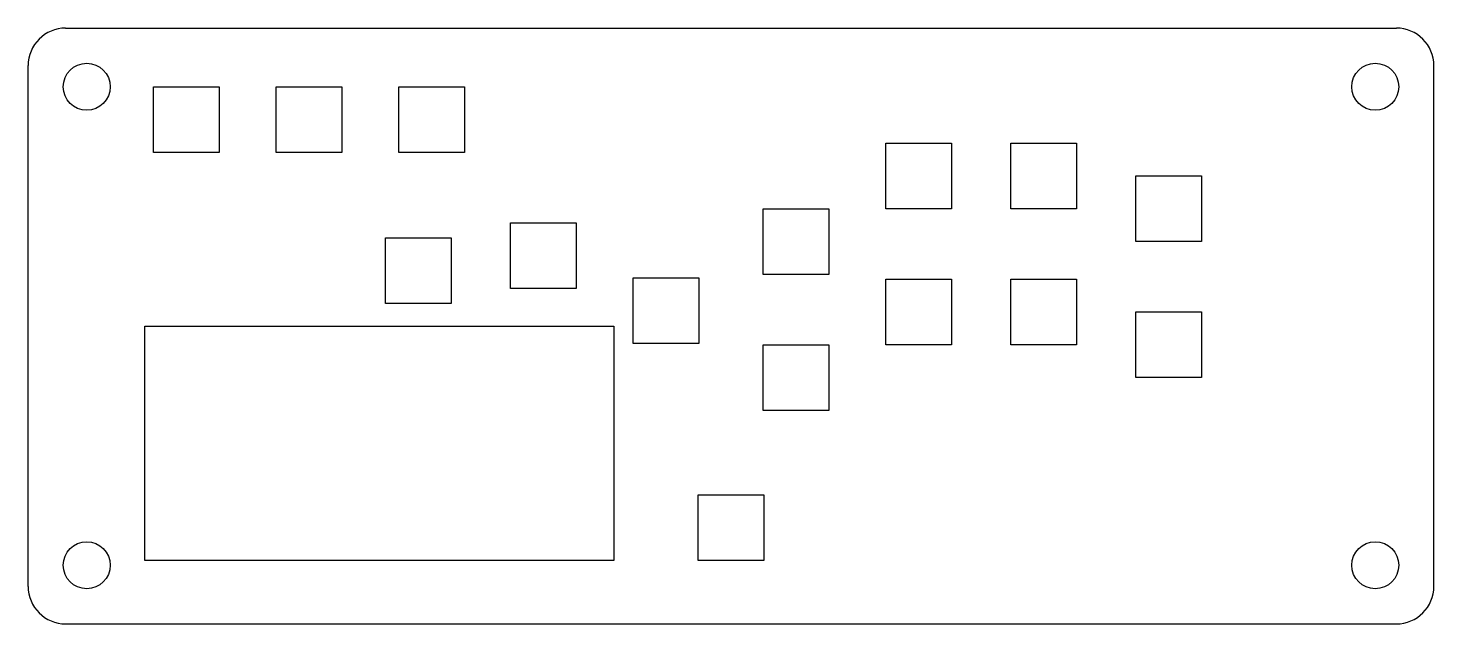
# Model space of a CAD drawing. Header units: metres. Extents: x -150 to 150, y -64 to 64.
import ezdxf

# ---------------------------------------------------------------- set-up
doc = ezdxf.new("R2010")
doc.units = ezdxf.units.M

msp = doc.modelspace()

# ---------------------------------------------------------------- linework, layer by layer
for p, q in [((-141.86, 63.5, 1.59), (141.86, 63.5, 1.59)), ((-149.86, -55.5, 1.59), (-149.86, 55.5, 1.59)), ((149.86, -55.5, 1.59), (149.86, 55.5, 1.59)), ((-123.16, 51, 1.59), (-109.16, 51, 1.59)), ((-123.16, 37, 1.59), (-123.16, 51, 1.59)), ((-109.16, 51, 1.59), (-109.16, 37, 1.59)), ((-97, 51, 1.59), (-83, 51, 1.59)), ((-97, 37, 1.59), (-97, 51, 1.59)), ((-83, 51, 1.59), (-83, 37, 1.59)), ((-70.84, 51, 1.59), (-56.84, 51, 1.59)), ((-70.84, 37, 1.59), (-70.84, 51, 1.59)), ((-56.84, 51, 1.59), (-56.84, 37, 1.59)), ((33, 39, 1.59), (47, 39, 1.59)), ((33, 25, 1.59), (33, 39, 1.59)), ((47, 39, 1.59), (47, 25, 1.59)), ((59.65, 39, 1.59), (73.65, 39, 1.59)), ((59.65, 25, 1.59), (59.65, 39, 1.59)), ((73.65, 39, 1.59), (73.65, 25, 1.59)), ((-109.16, 37, 1.59), (-123.16, 37, 1.59)), ((-83, 37, 1.59), (-97, 37, 1.59)), ((-56.84, 37, 1.59), (-70.84, 37, 1.59)), ((86.3, 32, 1.59), (100.3, 32, 1.59)), ((86.3, 18, 1.59), (86.3, 32, 1.59)), ((100.3, 32, 1.59), (100.3, 18, 1.59)), ((6.85, 25, 1.59), (20.85, 25, 1.59)), ((6.85, 11, 1.59), (6.85, 25, 1.59)), ((20.85, 25, 1.59), (20.85, 11, 1.59)), ((47, 25, 1.59), (33, 25, 1.59)), ((73.65, 25, 1.59), (59.65, 25, 1.59)), ((-47, 22, 1.59), (-33, 22, 1.59)), ((-47, 8, 1.59), (-47, 22, 1.59)), ((-33, 22, 1.59), (-33, 8, 1.59)), ((-73.65, 18.8, 1.59), (-59.65, 18.8, 1.59)), ((-73.65, 4.8, 1.59), (-73.65, 18.8, 1.59)), ((-59.65, 18.8, 1.59), (-59.65, 4.8, 1.59)), ((100.3, 18, 1.59), (86.3, 18, 1.59)), ((-20.85, 10.25, 1.59), (-6.85, 10.25, 1.59)), ((-20.85, -3.75, 1.59), (-20.85, 10.25, 1.59)), ((-6.85, 10.25, 1.59), (-6.85, -3.75, 1.59)), ((20.85, 11, 1.59), (6.85, 11, 1.59)), ((33, 10, 1.59), (47, 10, 1.59)), ((33, -4, 1.59), (33, 10, 1.59)), ((47, 10, 1.59), (47, -4, 1.59)), ((59.65, 10, 1.59), (73.65, 10, 1.59)), ((59.65, -4, 1.59), (59.65, 10, 1.59)), ((73.65, 10, 1.59), (73.65, -4, 1.59)), ((-33, 8, 1.59), (-47, 8, 1.59)), ((-59.65, 4.8, 1.59), (-73.65, 4.8, 1.59)), ((86.3, 3, 1.59), (100.3, 3, 1.59)), ((86.3, -11, 1.59), (86.3, 3, 1.59)), ((100.3, 3, 1.59), (100.3, -11, 1.59)), ((-125, 0, 1.59), (-25, 0, 1.59)), ((-125, -50, 1.59), (-125, 0, 1.59)), ((-25, 0, 1.59), (-25, -50, 1.59)), ((-6.85, -3.75, 1.59), (-20.85, -3.75, 1.59)), ((6.85, -4, 1.59), (20.85, -4, 1.59)), ((6.85, -18, 1.59), (6.85, -4, 1.59)), ((20.85, -4, 1.59), (20.85, -18, 1.59)), ((47, -4, 1.59), (33, -4, 1.59)), ((73.65, -4, 1.59), (59.65, -4, 1.59)), ((100.3, -11, 1.59), (86.3, -11, 1.59)), ((20.85, -18, 1.59), (6.85, -18, 1.59)), ((-7, -36, 1.59), (7, -36, 1.59)), ((-7, -50, 1.59), (-7, -36, 1.59)), ((7, -36, 1.59), (7, -50, 1.59)), ((-25, -50, 1.59), (-125, -50, 1.59)), ((7, -50, 1.59), (-7, -50, 1.59)), ((-141.86, -63.5, 1.59), (141.86, -63.5, 1.59))]:
    msp.add_line(p, q)
for centre in [(-137.36, 51, 1.59), (137.36, 51, 1.59), (-137.36, -51, 1.59), (137.36, -51, 1.59)]:
    msp.add_circle(centre, 5)
for centre, start, end in [((-141.86, 55.5, 1.59), 90, 180), ((141.86, 55.5, 1.59), 0, 90), ((-141.86, -55.5, 1.59), 180, 270), ((141.86, -55.5, 1.59), -90, 0)]:
    msp.add_arc(centre, 8, start, end)

doc.saveas('drawing.dxf')
